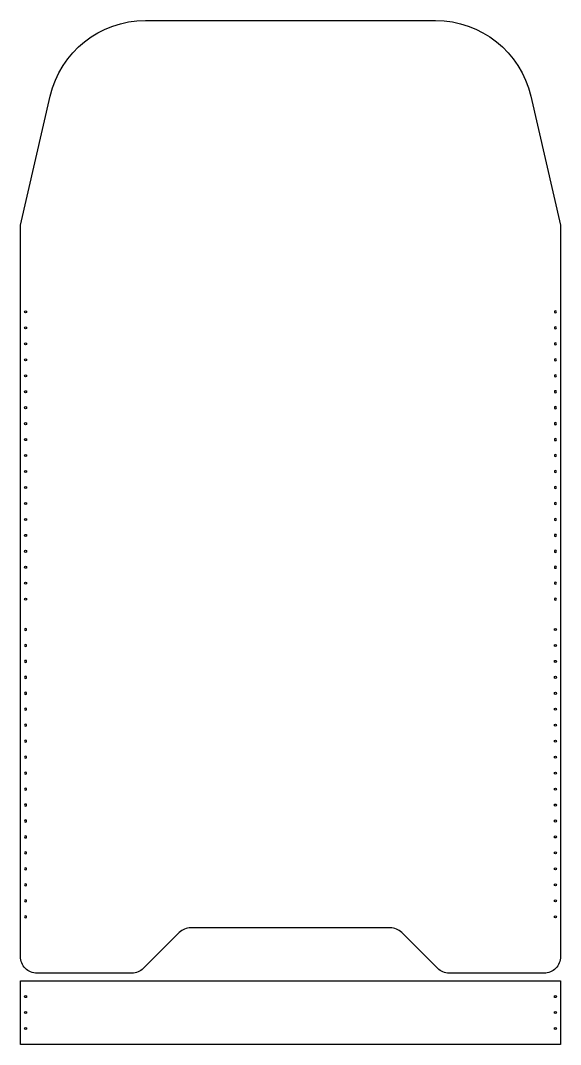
# Model space of a CAD drawing. Header units: millimetres. Extents: x 1599 to 1992, y 1714 to 2459.
import ezdxf

# ---------------------------------------------------------------- set-up
doc = ezdxf.new("R2010")
doc.units = ezdxf.units.MM

# ---------------------------------------------------------------- blocks, each defined once
blk = doc.blocks.new('*U1')
blk.add_circle((0, 0), 0.75)
blk = doc.blocks.new('*U2')
at = {"color": 0, "linetype": 'ByBlock', "lineweight": -2, "transparency": 16777216, "rotation": 90}
for p in [(1603.17, 2247.33), (1603.17, 2235.72), (1603.17, 2224.11), (1603.17, 2212.5), (1603.17, 2200.89), (1603.17, 2189.28), (1603.17, 2177.67), (1603.17, 2166.06), (1603.17, 2154.44), (1603.17, 2142.83), (1603.17, 2131.22), (1603.17, 2119.61), (1603.17, 2108), (1603.17, 2096.39), (1603.17, 2084.78), (1603.17, 2073.17), (1603.17, 2061.56), (1603.17, 2049.94), (1603.17, 2038.33)]:
    blk.add_blockref('*U1', p, dxfattribs=at)
blk = doc.blocks.new('*U18')
blk.add_circle((0, 0), 0.75)
blk = doc.blocks.new('*U20')
at = {"color": 0, "linetype": 'ByBlock', "lineweight": -2, "transparency": 16777216, "rotation": 90}
for p in [(1603.17, 2247.33), (1603.17, 2235.72), (1603.17, 2224.11), (1603.17, 2212.5), (1603.17, 2200.89), (1603.17, 2189.28), (1603.17, 2177.67), (1603.17, 2166.06), (1603.17, 2154.44), (1603.17, 2142.83), (1603.17, 2131.22), (1603.17, 2119.61), (1603.17, 2108), (1603.17, 2096.39), (1603.17, 2084.78), (1603.17, 2073.17), (1603.17, 2061.56), (1603.17, 2049.94), (1603.17, 2038.33)]:
    blk.add_blockref('*U18', p, dxfattribs=at)
blk = doc.blocks.new('*U24')
blk.add_circle((0, 0), 0.75)
blk = doc.blocks.new('*U25')
at = {"color": 0, "linetype": 'ByBlock', "lineweight": -2, "transparency": 16777216, "rotation": 90}
for p in [(1603.17, 2247.33), (1603.17, 2235.72), (1603.17, 2224.11), (1603.17, 2212.5), (1603.17, 2200.89), (1603.17, 2189.28), (1603.17, 2177.67), (1603.17, 2166.06), (1603.17, 2154.44), (1603.17, 2142.83), (1603.17, 2131.22), (1603.17, 2119.61), (1603.17, 2108), (1603.17, 2096.39), (1603.17, 2084.78), (1603.17, 2073.17), (1603.17, 2061.56), (1603.17, 2049.94), (1603.17, 2038.33)]:
    blk.add_blockref('*U24', p, dxfattribs=at)
blk = doc.blocks.new('*U22')
blk.add_circle((0, 0), 0.75)
blk = doc.blocks.new('*U23')
at = {"color": 0, "linetype": 'ByBlock', "lineweight": -2, "transparency": 16777216, "rotation": 90}
for p in [(1603.17, 2247.33), (1603.17, 2235.72), (1603.17, 2224.11), (1603.17, 2212.5), (1603.17, 2200.89), (1603.17, 2189.28), (1603.17, 2177.67), (1603.17, 2166.06), (1603.17, 2154.44), (1603.17, 2142.83), (1603.17, 2131.22), (1603.17, 2119.61), (1603.17, 2108), (1603.17, 2096.39), (1603.17, 2084.78), (1603.17, 2073.17), (1603.17, 2061.56), (1603.17, 2049.94), (1603.17, 2038.33)]:
    blk.add_blockref('*U22', p, dxfattribs=at)

msp = doc.modelspace()

# ---------------------------------------------------------------- linework, layer by layer
msp.add_lwpolyline([(1970.72, 2404.3), (1992.42, 2310.33), (1992.42, 1778.33, -0.414214), (1980.42, 1766.33), (1911.39, 1766.33, -0.198912), (1902.9, 1769.85), (1876.93, 1795.82, 0.198912), (1868.45, 1799.33), (1723.39, 1799.33, 0.198912), (1714.9, 1795.82), (1688.93, 1769.85, -0.198912), (1680.45, 1766.33), (1611.42, 1766.33, -0.414214), (1599.42, 1778.33), (1599.42, 2310.33), (1621.11, 2404.3, -0.349216), (1690.29, 2459.33), (1901.54, 2459.33, -0.349216)], format="xyb", close=True)
msp.add_lwpolyline([(1599.42, 1760.85), (1992.42, 1760.85), (1992.42, 1714.41), (1599.42, 1714.41)], close=True)
for centre in [(1603.17, 1749.24), (1988.67, 1749.24), (1603.17, 1737.63), (1988.67, 1737.63), (1603.17, 1726.02), (1988.67, 1726.02)]:
    msp.add_circle(centre, 0.75)

# ---------------------------------------------------------------- block references
msp.add_blockref('*U2', (0, 0))
at = {"xscale": -1}
msp.add_blockref('*U20', (3591.84, 0), dxfattribs=at)
at = {"xscale": -1, "rotation": 180}
msp.add_blockref('*U25', (0, 4054.67), dxfattribs=at)
at = {"rotation": 180}
msp.add_blockref('*U23', (3591.84, 4054.67), dxfattribs=at)

doc.saveas('drawing.dxf')
